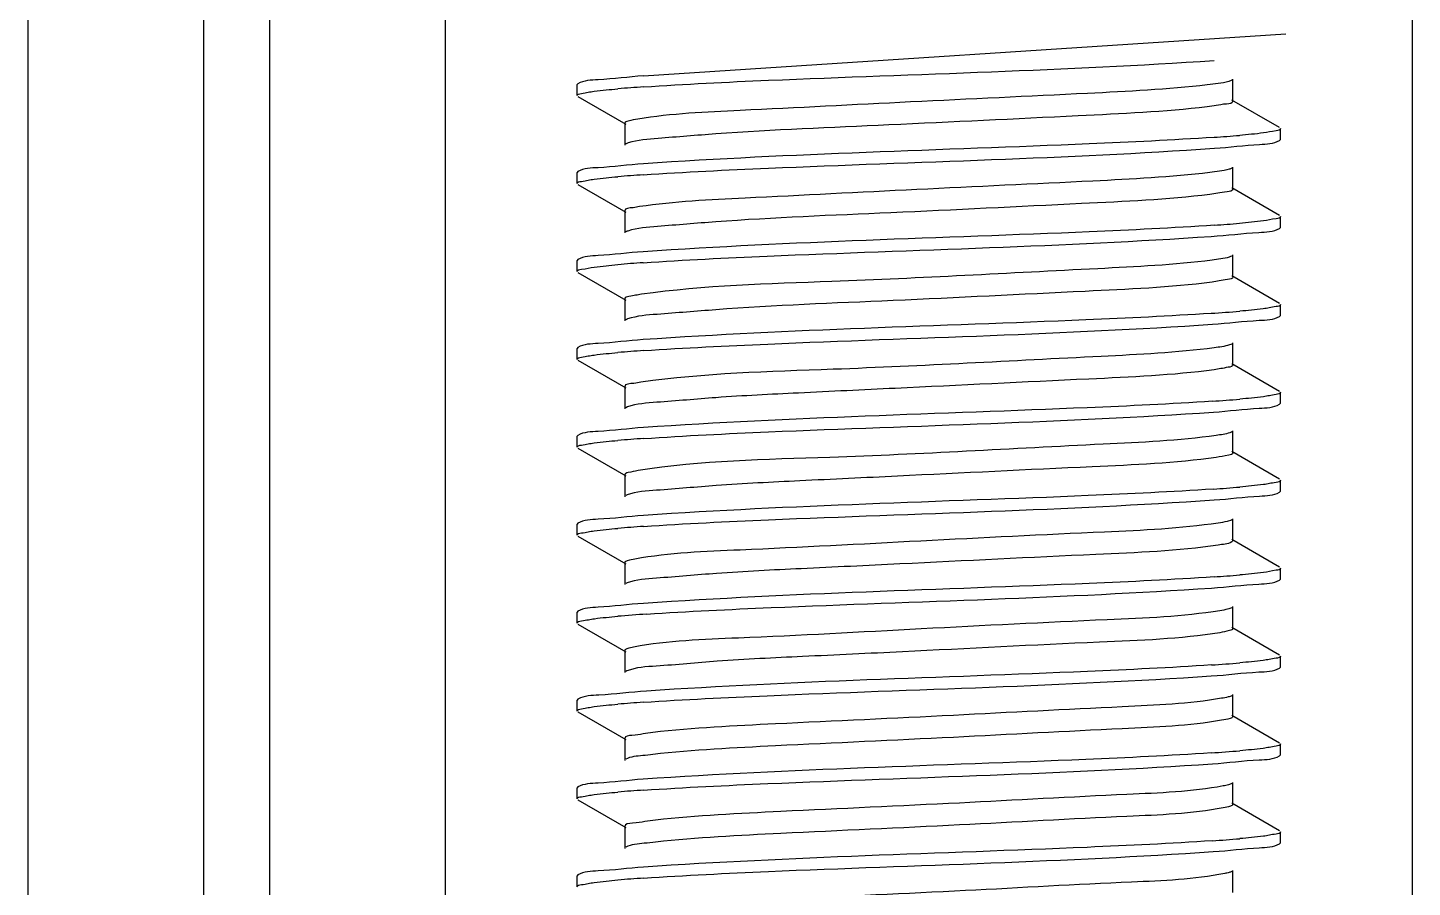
# Model space of a CAD drawing. Extents: x -409572 to -157272, y 600795 to 878326.
# Drawn here: x -397030.8 to -396796.4, y 821754 to 821899.5 of the extents above; entities that cross this region are included whole.
import ezdxf

# ---------------------------------------------------------------- set-up
doc = ezdxf.new("R2010")
doc.units = 0
doc.header["$LTSCALE"] = 1000
doc.header["$MEASUREMENT"] = 0
doc.layers.get('0').update_dxf_attribs({"linetype": 'CONTINUOUS'})

msp = doc.modelspace()

# ---------------------------------------------------------------- linework, layer by layer
at = {"linetype": 'CONTINUOUS'}
for p, q in [((-397030.76, 822308.34), (-397030.76, 819345.2)), ((-397000.99, 822308.34), (-397000.99, 819345.2)), ((-396989.83, 822308.34), (-396989.83, 819345.2)), ((-396960.07, 822308.34), (-396960.07, 819345.2)), ((-396796.35, 822308.34), (-396796.35, 819345.2)), ((-396926.5, 821891.36), (-396817.79, 821898.5)), ((-396826.73, 821887.09), (-396826.73, 821890.81)), ((-396937.6, 821890.04), (-396937.74, 821889.88)), ((-396937.74, 821888.02), (-396937.74, 821889.88)), ((-396937.74, 821888.02), (-396937.74, 821889.88)), ((-396937.6, 821887.86), (-396929.52, 821883.18)), ((-396818.82, 821882.6), (-396826.9, 821887.28)), ((-396929.69, 821883.37), (-396929.69, 821879.65)), ((-396818.68, 821880.58), (-396818.68, 821882.44)), ((-396818.68, 821880.58), (-396818.68, 821882.44)), ((-396818.82, 821880.42), (-396818.68, 821880.58)), ((-396937.6, 821875.16), (-396937.74, 821875)), ((-396937.74, 821873.14), (-396937.74, 821875)), ((-396937.74, 821873.14), (-396937.74, 821875)), ((-396826.73, 821872.21), (-396826.73, 821875.93)), ((-396937.6, 821872.98), (-396929.52, 821868.3)), ((-396818.82, 821867.72), (-396826.9, 821872.4)), ((-396929.69, 821868.49), (-396929.69, 821864.77)), ((-396818.68, 821865.7), (-396818.68, 821867.56)), ((-396818.68, 821865.7), (-396818.68, 821867.56)), ((-396818.82, 821865.53), (-396818.68, 821865.7)), ((-396937.6, 821860.28), (-396937.74, 821860.12)), ((-396937.74, 821858.26), (-396937.74, 821860.12)), ((-396937.74, 821858.26), (-396937.74, 821860.12)), ((-396826.73, 821857.32), (-396826.73, 821861.05)), ((-396937.6, 821858.09), (-396929.52, 821853.42)), ((-396818.82, 821852.84), (-396826.9, 821857.51)), ((-396929.69, 821853.6), (-396929.69, 821849.88)), ((-396818.82, 821850.65), (-396818.68, 821850.81)), ((-396818.68, 821850.81), (-396818.68, 821852.67)), ((-396818.68, 821850.81), (-396818.68, 821852.67)), ((-396826.73, 821842.44), (-396826.73, 821846.16)), ((-396937.6, 821845.4), (-396937.74, 821845.23)), ((-396937.74, 821843.37), (-396937.74, 821845.23)), ((-396937.74, 821843.37), (-396937.74, 821845.23)), ((-396937.6, 821843.21), (-396929.52, 821838.53)), ((-396818.82, 821837.95), (-396826.9, 821842.63)), ((-396929.69, 821838.72), (-396929.69, 821835)), ((-396818.68, 821835.93), (-396818.68, 821837.79)), ((-396929.24, 821835.31), (-396929.52, 821835.19)), ((-396818.82, 821835.77), (-396818.68, 821835.93)), ((-396937.6, 821830.51), (-396937.74, 821830.35)), ((-396937.74, 821828.49), (-396937.74, 821830.35)), ((-396937.74, 821828.49), (-396937.74, 821830.35)), ((-396826.73, 821827.56), (-396826.73, 821831.28)), ((-396937.6, 821828.33), (-396929.52, 821823.65)), ((-396818.82, 821823.07), (-396826.9, 821827.75)), ((-396929.69, 821823.84), (-396929.69, 821820.12)), ((-396818.68, 821821.05), (-396818.68, 821822.91)), ((-396818.68, 821821.05), (-396818.68, 821822.91)), ((-396929.28, 821820.42), (-396929.52, 821820.31)), ((-396818.82, 821820.88), (-396818.68, 821821.05)), ((-396937.6, 821815.63), (-396937.74, 821815.47)), ((-396937.74, 821813.61), (-396937.74, 821815.47)), ((-396937.74, 821813.61), (-396937.74, 821815.47)), ((-396826.73, 821812.68), (-396826.73, 821816.4)), ((-396937.6, 821813.44), (-396929.52, 821808.77)), ((-396818.82, 821808.19), (-396826.9, 821812.86)), ((-396929.69, 821808.96), (-396929.69, 821805.23)), ((-396818.82, 821806), (-396818.68, 821806.16)), ((-396818.68, 821806.16), (-396818.68, 821808.02)), ((-396818.68, 821806.16), (-396818.68, 821808.02)), ((-396929.3, 821805.52), (-396929.52, 821805.42)), ((-396826.73, 821797.79), (-396826.73, 821801.51)), ((-396937.6, 821800.75), (-396937.74, 821800.58)), ((-396937.74, 821798.72), (-396937.74, 821800.58)), ((-396937.74, 821798.72), (-396937.74, 821800.58)), ((-396937.6, 821798.56), (-396929.52, 821793.88)), ((-396818.82, 821793.3), (-396826.9, 821797.98)), ((-396929.69, 821794.07), (-396929.69, 821790.35)), ((-396818.68, 821791.28), (-396818.68, 821793.14)), ((-396818.68, 821791.28), (-396818.68, 821793.14)), ((-396929.33, 821790.63), (-396929.52, 821790.54)), ((-396818.82, 821791.12), (-396818.68, 821791.28)), ((-396937.6, 821785.86), (-396937.74, 821785.7)), ((-396937.74, 821783.84), (-396937.74, 821785.7)), ((-396937.74, 821783.84), (-396937.74, 821785.7)), ((-396826.73, 821782.91), (-396826.73, 821786.63)), ((-396937.6, 821783.68), (-396929.52, 821779)), ((-396818.82, 821778.42), (-396826.9, 821783.1)), ((-396929.69, 821779.19), (-396929.69, 821775.47)), ((-396818.68, 821776.4), (-396818.68, 821778.26)), ((-396818.68, 821776.4), (-396818.68, 821778.26)), ((-396818.82, 821776.24), (-396818.68, 821776.4)), ((-396937.6, 821770.98), (-396937.74, 821770.82)), ((-396826.73, 821768.03), (-396826.73, 821771.75)), ((-396937.74, 821768.96), (-396937.74, 821770.82)), ((-396937.74, 821768.96), (-396937.74, 821770.82)), ((-396937.6, 821768.79), (-396929.52, 821764.12)), ((-396818.82, 821763.54), (-396826.9, 821768.22)), ((-396929.69, 821764.31), (-396929.69, 821760.59)), ((-396818.82, 821761.35), (-396818.68, 821761.52)), ((-396818.68, 821761.52), (-396818.68, 821763.38)), ((-396818.68, 821761.52), (-396818.68, 821763.38)), ((-396826.73, 821753.14), (-396826.73, 821756.86)), ((-396937.6, 821756.1), (-396937.74, 821755.93)), ((-396937.74, 821754.07), (-396937.74, 821755.93)), ((-396937.74, 821754.07), (-396937.74, 821755.93))]:
    msp.add_line(p, q, dxfattribs=at)
for centre, radius, start, end in [((-396909.39, 821633.98), 256.09, 93.8309, 94.8034), ((-396847.02, 822136.32), 255.93, 273.831, 274.805), ((-396909.44, 821619.79), 255.4, 93.8384, 94.8035), ((-396846.95, 822120.57), 255.06, 273.8416, 274.804), ((-396909.44, 821604.86), 255.44, 93.8379, 94.8036), ((-396847.62, 822114.12), 263.52, 273.7501, 274.8057), ((-396909.38, 821589.23), 256.19, 93.83, 94.8034), ((-396847.37, 822096), 260.28, 273.7834, 274.8062), ((-396909.37, 821574.18), 256.36, 93.8281, 94.8033), ((-396847.16, 822078.55), 257.7, 273.8111, 274.8058), ((-396909.39, 821559.55), 256.11, 93.8308, 94.8034), ((-396847.02, 822061.95), 255.97, 273.8305, 274.805), ((-396908.74, 821536.54), 264.26, 93.743, 94.805), ((-396847.55, 822053.64), 262.57, 273.7591, 274.8063), ((-396909.44, 821530.48), 255.41, 93.8383, 94.8036), ((-396847.63, 822039.82), 263.63, 273.7489, 274.8056), ((-396909.38, 821514.83), 256.18, 93.8301, 94.8034), ((-396847.37, 822021.69), 260.38, 273.7824, 274.8062), ((-396909.37, 821499.76), 256.36, 93.8281, 94.8033)]:
    msp.add_arc(centre, radius, start, end, dxfattribs=at)
for points, knots in [([(-396926.5, 821889.5), (-396919.45, 821889.98), (-396887.26, 821891.53), (-396855.03, 821892.28), (-396829.92, 821893.98)], [0, 0, 0, 0, 0.219207, 1, 1, 1, 1]), ([(-396926.48, 821891.36), (-396929.06, 821891.19), (-396932.66, 821890.69), (-396936.6, 821890.62), (-396937.6, 821890.04)], [0, 0, 0, 0, 0.690341, 1, 1, 1, 1]), ([(-396826.9, 821890.62), (-396827.06, 821890.53), (-396828.43, 821890.11), (-396829.83, 821889.97), (-396831.06, 821889.83)], [0, 0, 0, 0, 0.130925, 1, 1, 1, 1]), ([(-396937.74, 821888.02), (-396937.74, 821888.29), (-396936.31, 821888.47), (-396935.59, 821888.67), (-396934.87, 821888.76)], [0, 0, 0, 0, 0.271512, 1, 1, 1, 1]), ([(-396831.06, 821889.83), (-396837.79, 821889.06), (-396854.56, 821888.22), (-396880.92, 821887), (-396906.29, 821885.65), (-396921.75, 821884.98), (-396927.49, 821884.06)], [0, 0, 0, 0, 0.210492, 0.520764, 0.819615, 1, 1, 1, 1]), ([(-396831.06, 821886.11), (-396838.32, 821885.28), (-396856.31, 821884.44), (-396884.03, 821883.04), (-396907.8, 821882.11), (-396922.46, 821880.88), (-396927.47, 821880.51), (-396929.1, 821880.01)], [0, 0, 0, 0, 0.223118, 0.549331, 0.848052, 0.947905, 1, 1, 1, 1]), ([(-396826.73, 821887.09), (-396826.73, 821886.69), (-396828.93, 821886.55), (-396829.97, 821886.24), (-396831.06, 821886.11)], [0, 0, 0, 0, 0.268344, 1, 1, 1, 1]), ([(-396927.49, 821884.06), (-396928.04, 821883.98), (-396928.63, 821883.83), (-396929.68, 821883.59), (-396929.69, 821883.37)], [0, 0, 0, 0, 0.719855, 1, 1, 1, 1]), ([(-396818.68, 821882.44), (-396818.68, 821882.17), (-396820.1, 821881.99), (-396820.81, 821881.8), (-396821.53, 821881.7)], [0, 0, 0, 0, 0.27162, 1, 1, 1, 1]), ([(-396929.1, 821880.01), (-396929.19, 821879.98), (-396929.33, 821879.93), (-396929.47, 821879.87), (-396929.52, 821879.84)], [0, 0, 0, 0, 0.565422, 1, 1, 1, 1]), ([(-396926.54, 821874.61), (-396919.49, 821875.1), (-396887.26, 821876.65), (-396854.99, 821877.39), (-396829.86, 821879.1)], [0, 0, 0, 0, 0.219144, 1, 1, 1, 1]), ([(-396829.92, 821880.96), (-396836.97, 821880.48), (-396869.16, 821878.93), (-396901.39, 821878.19), (-396926.5, 821876.48)], [0, 0, 0, 0, 0.219225, 1, 1, 1, 1]), ([(-396829.86, 821879.1), (-396827.31, 821879.28), (-396823.72, 821879.77), (-396819.82, 821879.84), (-396818.82, 821880.42)], [0, 0, 0, 0, 0.690204, 1, 1, 1, 1]), ([(-396926.5, 821876.48), (-396929.07, 821876.3), (-396932.67, 821875.8), (-396936.6, 821875.74), (-396937.6, 821875.16)], [0, 0, 0, 0, 0.690315, 1, 1, 1, 1]), ([(-396830.65, 821875), (-396837.23, 821874.21), (-396853.78, 821873.38), (-396880.01, 821872.15), (-396905.57, 821870.83), (-396921.27, 821870.11), (-396927.18, 821869.23)], [0, 0, 0, 0, 0.205418, 0.513768, 0.814544, 1, 1, 1, 1]), ([(-396826.9, 821875.74), (-396827.04, 821875.65), (-396828.28, 821875.26), (-396829.55, 821875.13), (-396830.65, 821875)], [0, 0, 0, 0, 0.133703, 1, 1, 1, 1]), ([(-396937.74, 821873.14), (-396937.74, 821873.41), (-396936.32, 821873.59), (-396935.6, 821873.78), (-396934.88, 821873.88)], [0, 0, 0, 0, 0.271571, 1, 1, 1, 1]), ([(-396826.73, 821872.21), (-396826.73, 821871.84), (-396828.71, 821871.67), (-396829.67, 821871.4), (-396830.65, 821871.28)], [0, 0, 0, 0, 0.269649, 1, 1, 1, 1]), ([(-396830.65, 821871.28), (-396837.85, 821870.41), (-396855.87, 821869.59), (-396883.73, 821868.16), (-396907.73, 821867.25), (-396922.51, 821865.98), (-396927.55, 821865.63), (-396929.16, 821865.1)], [0, 0, 0, 0, 0.220204, 0.547586, 0.848383, 0.94851, 1, 1, 1, 1]), ([(-396927.18, 821869.23), (-396927.54, 821869.17), (-396928.26, 821868.97), (-396929.68, 821868.99), (-396929.69, 821868.49)], [0, 0, 0, 0, 0.421018, 1, 1, 1, 1]), ([(-396818.68, 821867.56), (-396818.68, 821867.29), (-396820.1, 821867.11), (-396820.81, 821866.91), (-396821.53, 821866.82)], [0, 0, 0, 0, 0.271621, 1, 1, 1, 1]), ([(-396929.16, 821865.1), (-396929.23, 821865.08), (-396929.35, 821865.04), (-396929.47, 821864.98), (-396929.52, 821864.95)], [0, 0, 0, 0, 0.559972, 1, 1, 1, 1]), ([(-396829.86, 821866.08), (-396836.91, 821865.6), (-396869.14, 821864.05), (-396901.4, 821863.3), (-396926.54, 821861.59)], [0, 0, 0, 0, 0.219059, 1, 1, 1, 1]), ([(-396830.39, 821864.19), (-396827.71, 821864.36), (-396823.96, 821864.88), (-396819.86, 821864.94), (-396818.82, 821865.53)], [0, 0, 0, 0, 0.691064, 1, 1, 1, 1]), ([(-396926.54, 821859.73), (-396919.55, 821860.21), (-396887.5, 821861.75), (-396855.41, 821862.51), (-396830.39, 821864.19)], [0, 0, 0, 0, 0.218315, 1, 1, 1, 1]), ([(-396926.54, 821861.59), (-396929.1, 821861.42), (-396932.69, 821860.92), (-396936.6, 821860.85), (-396937.6, 821860.28)], [0, 0, 0, 0, 0.690246, 1, 1, 1, 1]), ([(-396830.26, 821860.16), (-396836.68, 821859.35), (-396858.16, 821858.33), (-396890.32, 821856.51), (-396916.18, 821855.89), (-396926.85, 821854.39)], [0, 0, 0, 0, 0.200359, 0.665926, 1, 1, 1, 1]), ([(-396826.9, 821860.86), (-396827.03, 821860.78), (-396828.13, 821860.42), (-396829.28, 821860.29), (-396830.26, 821860.16)], [0, 0, 0, 0, 0.136714, 1, 1, 1, 1]), ([(-396937.74, 821858.26), (-396937.74, 821858.53), (-396936.32, 821858.7), (-396935.6, 821858.9), (-396934.88, 821858.99)], [0, 0, 0, 0, 0.271569, 1, 1, 1, 1]), ([(-396830.26, 821856.44), (-396837.38, 821855.54), (-396855.43, 821854.74), (-396883.4, 821853.29), (-396907.64, 821852.38), (-396922.54, 821851.09), (-396927.61, 821850.75), (-396929.21, 821850.21)], [0, 0, 0, 0, 0.217121, 0.545559, 0.848485, 0.948981, 1, 1, 1, 1]), ([(-396826.73, 821857.32), (-396826.73, 821856.99), (-396828.5, 821856.8), (-396829.38, 821856.55), (-396830.26, 821856.44)], [0, 0, 0, 0, 0.271205, 1, 1, 1, 1]), ([(-396926.85, 821854.39), (-396927.56, 821854.29), (-396928.29, 821854.1), (-396929.69, 821853.88), (-396929.69, 821853.6)], [0, 0, 0, 0, 0.725085, 1, 1, 1, 1]), ([(-396830.39, 821851.16), (-396837.46, 821850.69), (-396869.51, 821849.15), (-396901.6, 821848.41), (-396926.54, 821846.71)], [0, 0, 0, 0, 0.221032, 1, 1, 1, 1]), ([(-396830.19, 821849.32), (-396827.56, 821849.49), (-396823.87, 821850), (-396819.84, 821850.06), (-396818.82, 821850.65)], [0, 0, 0, 0, 0.69076, 1, 1, 1, 1]), ([(-396818.68, 821852.67), (-396818.68, 821852.4), (-396820.14, 821852.22), (-396820.87, 821852.02), (-396821.61, 821851.93)], [0, 0, 0, 0, 0.271165, 1, 1, 1, 1]), ([(-396929.21, 821850.21), (-396929.27, 821850.19), (-396929.37, 821850.15), (-396929.48, 821850.1), (-396929.52, 821850.07)], [0, 0, 0, 0, 0.555073, 1, 1, 1, 1]), ([(-396926.49, 821844.85), (-396919.48, 821845.33), (-396887.38, 821846.88), (-396855.24, 821847.63), (-396830.19, 821849.32)], [0, 0, 0, 0, 0.218794, 1, 1, 1, 1]), ([(-396926.54, 821846.71), (-396929.1, 821846.54), (-396932.69, 821846.04), (-396936.6, 821845.97), (-396937.6, 821845.4)], [0, 0, 0, 0, 0.690251, 1, 1, 1, 1]), ([(-396826.9, 821845.97), (-396827.02, 821845.9), (-396828, 821845.57), (-396829.02, 821845.44), (-396829.9, 821845.33)], [0, 0, 0, 0, 0.139964, 1, 1, 1, 1]), ([(-396937.74, 821843.37), (-396937.74, 821843.64), (-396936.31, 821843.82), (-396935.59, 821844.02), (-396934.87, 821844.11)], [0, 0, 0, 0, 0.271503, 1, 1, 1, 1]), ([(-396829.9, 821845.33), (-396836.23, 821844.48), (-396857.79, 821843.49), (-396890.09, 821841.62), (-396916.19, 821841.04), (-396926.95, 821839.5)], [0, 0, 0, 0, 0.197233, 0.664604, 1, 1, 1, 1]), ([(-396829.9, 821841.61), (-396836.93, 821840.67), (-396854.98, 821839.88), (-396878.44, 821838.72), (-396899.47, 821837.71), (-396912.96, 821837.06), (-396922.56, 821836.19), (-396927.66, 821835.87), (-396929.24, 821835.31)], [0, 0, 0, 0, 0.213883, 0.543283, 0.707942, 0.848388, 0.949336, 1, 1, 1, 1]), ([(-396826.73, 821842.44), (-396826.73, 821842.14), (-396828.3, 821841.93), (-396829.1, 821841.71), (-396829.9, 821841.61)], [0, 0, 0, 0, 0.272967, 1, 1, 1, 1]), ([(-396926.95, 821839.5), (-396927.35, 821839.44), (-396928.12, 821839.22), (-396929.69, 821839.27), (-396929.69, 821838.72)], [0, 0, 0, 0, 0.42179, 1, 1, 1, 1]), ([(-396818.68, 821837.79), (-396818.68, 821837.52), (-396820.12, 821837.34), (-396820.84, 821837.14), (-396821.57, 821837.05)], [0, 0, 0, 0, 0.27139, 1, 1, 1, 1]), ([(-396830.19, 821836.29), (-396837.25, 821835.82), (-396869.35, 821834.28), (-396901.49, 821833.53), (-396926.49, 821831.83)], [0, 0, 0, 0, 0.220239, 1, 1, 1, 1]), ([(-396926.48, 821829.97), (-396919.45, 821830.45), (-396887.3, 821832), (-396855.11, 821832.75), (-396830.03, 821834.44)], [0, 0, 0, 0, 0.219088, 1, 1, 1, 1]), ([(-396830.03, 821834.44), (-396827.44, 821834.62), (-396823.8, 821835.12), (-396819.83, 821835.19), (-396818.82, 821835.77)], [0, 0, 0, 0, 0.690501, 1, 1, 1, 1]), ([(-396926.49, 821831.83), (-396929.06, 821831.65), (-396932.67, 821831.16), (-396936.6, 821831.09), (-396937.6, 821830.51)], [0, 0, 0, 0, 0.690324, 1, 1, 1, 1]), ([(-396829.55, 821830.49), (-396835.89, 821829.6), (-396857.76, 821828.64), (-396890.32, 821826.64), (-396916.72, 821826.23), (-396927.43, 821824.54)], [0, 0, 0, 0, 0.195888, 0.668212, 1, 1, 1, 1]), ([(-396826.9, 821831.09), (-396827.01, 821831.03), (-396827.87, 821830.72), (-396828.78, 821830.6), (-396829.55, 821830.49)], [0, 0, 0, 0, 0.143518, 1, 1, 1, 1]), ([(-396937.74, 821828.49), (-396937.74, 821828.76), (-396936.31, 821828.94), (-396935.59, 821829.13), (-396934.86, 821829.23)], [0, 0, 0, 0, 0.27149, 1, 1, 1, 1]), ([(-396826.73, 821827.56), (-396826.73, 821827.29), (-396828.11, 821827.06), (-396828.84, 821826.87), (-396829.55, 821826.77)], [0, 0, 0, 0, 0.275042, 1, 1, 1, 1]), ([(-396829.55, 821826.77), (-396836.49, 821825.79), (-396854.54, 821825.04), (-396878.04, 821823.85), (-396899.25, 821822.84), (-396912.89, 821822.19), (-396922.56, 821821.29), (-396927.7, 821820.99), (-396929.28, 821820.42)], [0, 0, 0, 0, 0.210506, 0.540786, 0.706621, 0.84812, 0.949594, 1, 1, 1, 1]), ([(-396927.43, 821824.54), (-396928, 821824.45), (-396928.6, 821824.31), (-396929.69, 821824.06), (-396929.69, 821823.84)], [0, 0, 0, 0, 0.720573, 1, 1, 1, 1]), ([(-396818.68, 821822.91), (-396818.68, 821822.64), (-396820.1, 821822.46), (-396820.82, 821822.26), (-396821.54, 821822.17)], [0, 0, 0, 0, 0.271542, 1, 1, 1, 1]), ([(-396830.03, 821821.42), (-396837.08, 821820.94), (-396869.23, 821819.4), (-396901.42, 821818.65), (-396926.48, 821816.95)], [0, 0, 0, 0, 0.219626, 1, 1, 1, 1]), ([(-396829.92, 821819.57), (-396827.35, 821819.74), (-396823.75, 821820.24), (-396819.82, 821820.31), (-396818.82, 821820.88)], [0, 0, 0, 0, 0.690315, 1, 1, 1, 1]), ([(-396926.5, 821815.09), (-396919.45, 821815.57), (-396887.26, 821817.12), (-396855.03, 821817.86), (-396829.92, 821819.57)], [0, 0, 0, 0, 0.219207, 1, 1, 1, 1]), ([(-396926.48, 821816.95), (-396929.06, 821816.77), (-396932.66, 821816.27), (-396936.6, 821816.21), (-396937.6, 821815.63)], [0, 0, 0, 0, 0.690341, 1, 1, 1, 1]), ([(-396829.22, 821815.66), (-396835.58, 821814.7), (-396852.42, 821813.98), (-396879.38, 821812.65), (-396905.86, 821811.2), (-396922.08, 821810.62), (-396927.96, 821809.57)], [0, 0, 0, 0, 0.195054, 0.509751, 0.81902, 1, 1, 1, 1]), ([(-396826.9, 821816.21), (-396827.15, 821816.06), (-396827.94, 821815.87), (-396828.72, 821815.73), (-396829.22, 821815.66)], [0, 0, 0, 0, 0.361946, 1, 1, 1, 1]), ([(-396937.74, 821813.61), (-396937.74, 821813.88), (-396936.31, 821814.06), (-396935.59, 821814.25), (-396934.87, 821814.35)], [0, 0, 0, 0, 0.271511, 1, 1, 1, 1]), ([(-396829.22, 821811.94), (-396836.07, 821810.91), (-396854.09, 821810.2), (-396877.62, 821808.98), (-396899.01, 821807.97), (-396912.8, 821807.32), (-396922.55, 821806.4), (-396927.73, 821806.12), (-396929.3, 821805.52)], [0, 0, 0, 0, 0.207, 0.538089, 0.705109, 0.8477, 0.949766, 1, 1, 1, 1]), ([(-396826.73, 821812.68), (-396826.73, 821812.59), (-396827.59, 821812), (-396828.43, 821812.05), (-396829.22, 821811.94)], [0, 0, 0, 0, 0.092175, 1, 1, 1, 1]), ([(-396927.96, 821809.57), (-396928.39, 821809.49), (-396928.88, 821809.38), (-396929.69, 821809.13), (-396929.69, 821808.96)], [0, 0, 0, 0, 0.714305, 1, 1, 1, 1]), ([(-396829.92, 821806.55), (-396836.97, 821806.07), (-396869.16, 821804.52), (-396901.39, 821803.77), (-396926.5, 821802.06)], [0, 0, 0, 0, 0.219234, 1, 1, 1, 1]), ([(-396818.68, 821808.02), (-396818.68, 821807.76), (-396820.1, 821807.58), (-396820.81, 821807.38), (-396821.53, 821807.29)], [0, 0, 0, 0, 0.271618, 1, 1, 1, 1]), ([(-396925.99, 821800.24), (-396918.97, 821800.71), (-396887.08, 821802.23), (-396855.16, 821803), (-396830.33, 821804.66)], [0, 0, 0, 0, 0.220435, 1, 1, 1, 1]), ([(-396830.33, 821804.66), (-396827.67, 821804.84), (-396823.93, 821805.35), (-396819.86, 821805.41), (-396818.82, 821806)], [0, 0, 0, 0, 0.690986, 1, 1, 1, 1]), ([(-396926.5, 821802.06), (-396929.07, 821801.89), (-396932.67, 821801.39), (-396936.6, 821801.32), (-396937.6, 821800.75)], [0, 0, 0, 0, 0.690316, 1, 1, 1, 1]), ([(-396937.74, 821798.72), (-396937.74, 821799), (-396936.27, 821799.17), (-396935.54, 821799.38), (-396934.8, 821799.47)], [0, 0, 0, 0, 0.271089, 1, 1, 1, 1]), ([(-396828.91, 821800.82), (-396835.22, 821799.81), (-396852.15, 821799.14), (-396879.32, 821797.77), (-396906.01, 821796.28), (-396922.35, 821795.76), (-396928.18, 821794.65)], [0, 0, 0, 0, 0.192604, 0.509424, 0.820982, 1, 1, 1, 1]), ([(-396826.9, 821801.33), (-396827.12, 821801.2), (-396827.8, 821801.02), (-396828.48, 821800.89), (-396828.91, 821800.82)], [0, 0, 0, 0, 0.367593, 1, 1, 1, 1]), ([(-396828.91, 821797.1), (-396835.65, 821796.02), (-396853.65, 821795.37), (-396877.2, 821794.11), (-396898.76, 821793.09), (-396912.7, 821792.45), (-396922.53, 821791.51), (-396927.76, 821791.24), (-396929.33, 821790.63)], [0, 0, 0, 0, 0.203373, 0.535211, 0.703427, 0.847147, 0.949865, 1, 1, 1, 1]), ([(-396826.73, 821797.79), (-396826.74, 821797.58), (-396827.78, 821797.33), (-396828.37, 821797.19), (-396828.91, 821797.1)], [0, 0, 0, 0, 0.280331, 1, 1, 1, 1]), ([(-396928.18, 821794.65), (-396928.56, 821794.57), (-396928.99, 821794.47), (-396929.69, 821794.23), (-396929.69, 821794.07)], [0, 0, 0, 0, 0.710691, 1, 1, 1, 1]), ([(-396818.68, 821793.14), (-396818.68, 821792.87), (-396820.13, 821792.69), (-396820.86, 821792.49), (-396821.59, 821792.4)], [0, 0, 0, 0, 0.271257, 1, 1, 1, 1]), ([(-396926.54, 821785.32), (-396919.55, 821785.79), (-396887.5, 821787.34), (-396855.42, 821788.1), (-396830.39, 821789.77)], [0, 0, 0, 0, 0.218297, 1, 1, 1, 1]), ([(-396830.33, 821791.63), (-396837.34, 821791.17), (-396869.22, 821789.63), (-396901.15, 821788.87), (-396925.99, 821787.21)], [0, 0, 0, 0, 0.219935, 1, 1, 1, 1]), ([(-396830.39, 821789.77), (-396827.71, 821789.95), (-396823.96, 821790.47), (-396819.86, 821790.52), (-396818.82, 821791.12)], [0, 0, 0, 0, 0.691075, 1, 1, 1, 1]), ([(-396925.99, 821787.21), (-396928.68, 821787.04), (-396932.45, 821786.51), (-396936.56, 821786.46), (-396937.6, 821785.86)], [0, 0, 0, 0, 0.691141, 1, 1, 1, 1]), ([(-396828.63, 821785.99), (-396834.17, 821785.04), (-396849.39, 821784.41), (-396874.53, 821783.03), (-396901.04, 821781.83), (-396918.01, 821780.97), (-396924.91, 821780.22)], [0, 0, 0, 0, 0.175014, 0.471824, 0.784132, 1, 1, 1, 1]), ([(-396826.9, 821786.44), (-396827.09, 821786.33), (-396827.68, 821786.17), (-396828.26, 821786.05), (-396828.63, 821785.99)], [0, 0, 0, 0, 0.373885, 1, 1, 1, 1]), ([(-396937.74, 821783.84), (-396937.74, 821784.11), (-396936.32, 821784.29), (-396935.6, 821784.48), (-396934.88, 821784.58)], [0, 0, 0, 0, 0.271572, 1, 1, 1, 1]), ([(-396826.73, 821782.91), (-396826.74, 821782.72), (-396827.62, 821782.47), (-396828.15, 821782.35), (-396828.63, 821782.27)], [0, 0, 0, 0, 0.283723, 1, 1, 1, 1]), ([(-396828.63, 821782.27), (-396834.17, 821781.32), (-396849.39, 821780.69), (-396874.53, 821779.31), (-396901.04, 821778.11), (-396918.01, 821777.25), (-396924.91, 821776.5)], [0, 0, 0, 0, 0.175014, 0.471824, 0.784132, 1, 1, 1, 1]), ([(-396924.91, 821780.22), (-396926.11, 821780.09), (-396927.25, 821779.74), (-396929.69, 821779.63), (-396929.69, 821779.19)], [0, 0, 0, 0, 0.732819, 1, 1, 1, 1]), ([(-396818.68, 821778.26), (-396818.68, 821777.98), (-396820.14, 821777.81), (-396820.87, 821777.61), (-396821.61, 821777.51)], [0, 0, 0, 0, 0.271157, 1, 1, 1, 1]), ([(-396924.91, 821776.5), (-396925.49, 821776.43), (-396927.02, 821776.2), (-396928.67, 821776.15), (-396929.52, 821775.66)], [0, 0, 0, 0, 0.371801, 1, 1, 1, 1]), ([(-396830.39, 821776.75), (-396837.47, 821776.27), (-396869.52, 821774.74), (-396901.61, 821773.99), (-396926.54, 821772.29)], [0, 0, 0, 0, 0.22106, 1, 1, 1, 1]), ([(-396830.2, 821774.9), (-396827.56, 821775.08), (-396823.87, 821775.59), (-396819.85, 821775.65), (-396818.82, 821776.24)], [0, 0, 0, 0, 0.69077, 1, 1, 1, 1]), ([(-396926.49, 821770.44), (-396919.48, 821770.91), (-396887.38, 821772.46), (-396855.24, 821773.21), (-396830.2, 821774.9)], [0, 0, 0, 0, 0.218782, 1, 1, 1, 1]), ([(-396926.54, 821772.29), (-396929.1, 821772.12), (-396932.69, 821771.62), (-396936.6, 821771.55), (-396937.6, 821770.98)], [0, 0, 0, 0, 0.690248, 1, 1, 1, 1]), ([(-396828.36, 821771.15), (-396833.72, 821770.16), (-396848.7, 821769.59), (-396873.62, 821768.17), (-396900.25, 821767), (-396917.42, 821766.12), (-396924.47, 821765.38)], [0, 0, 0, 0, 0.169916, 0.464788, 0.779028, 1, 1, 1, 1]), ([(-396826.9, 821771.56), (-396827.07, 821771.46), (-396827.56, 821771.31), (-396828.05, 821771.21), (-396828.36, 821771.15)], [0, 0, 0, 0, 0.380929, 1, 1, 1, 1]), ([(-396937.74, 821768.96), (-396937.74, 821769.23), (-396936.31, 821769.41), (-396935.59, 821769.6), (-396934.87, 821769.7)], [0, 0, 0, 0, 0.271504, 1, 1, 1, 1]), ([(-396828.36, 821767.43), (-396833.72, 821766.44), (-396848.7, 821765.87), (-396873.62, 821764.45), (-396900.25, 821763.28), (-396917.42, 821762.4), (-396924.47, 821761.66)], [0, 0, 0, 0, 0.169916, 0.464788, 0.779028, 1, 1, 1, 1]), ([(-396826.73, 821768.03), (-396826.74, 821767.86), (-396827.48, 821767.61), (-396827.95, 821767.51), (-396828.36, 821767.43)], [0, 0, 0, 0, 0.287813, 1, 1, 1, 1]), ([(-396924.47, 821765.38), (-396925.77, 821765.25), (-396927.01, 821764.86), (-396929.69, 821764.78), (-396929.68, 821764.31)], [0, 0, 0, 0, 0.733736, 1, 1, 1, 1]), ([(-396924.47, 821761.66), (-396925.11, 821761.59), (-396926.78, 821761.35), (-396928.6, 821761.31), (-396929.52, 821760.77)], [0, 0, 0, 0, 0.373853, 1, 1, 1, 1]), ([(-396830.2, 821761.88), (-396837.26, 821761.4), (-396869.36, 821759.86), (-396901.5, 821759.11), (-396926.49, 821757.41)], [0, 0, 0, 0, 0.220263, 1, 1, 1, 1]), ([(-396818.68, 821763.38), (-396818.68, 821763.1), (-396820.12, 821762.93), (-396820.84, 821762.73), (-396821.57, 821762.63)], [0, 0, 0, 0, 0.271384, 1, 1, 1, 1]), ([(-396926.48, 821755.55), (-396919.45, 821756.03), (-396887.3, 821757.58), (-396855.11, 821758.33), (-396830.04, 821760.03)], [0, 0, 0, 0, 0.219081, 1, 1, 1, 1]), ([(-396830.04, 821760.03), (-396827.44, 821760.2), (-396823.8, 821760.71), (-396819.83, 821760.77), (-396818.82, 821761.35)], [0, 0, 0, 0, 0.690508, 1, 1, 1, 1]), ([(-396926.49, 821757.41), (-396929.06, 821757.24), (-396932.67, 821756.74), (-396936.6, 821756.67), (-396937.6, 821756.1)], [0, 0, 0, 0, 0.690323, 1, 1, 1, 1]), ([(-396937.74, 821754.07), (-396937.74, 821754.35), (-396936.31, 821754.52), (-396935.59, 821754.72), (-396934.86, 821754.81)], [0, 0, 0, 0, 0.271489, 1, 1, 1, 1]), ([(-396828.11, 821756.32), (-396833.29, 821755.28), (-396848.02, 821754.78), (-396872.71, 821753.31), (-396899.45, 821752.16), (-396916.8, 821751.27), (-396924.01, 821750.55)], [0, 0, 0, 0, 0.164798, 0.457724, 0.773903, 1, 1, 1, 1]), ([(-396826.9, 821756.68), (-396827.04, 821756.59), (-396827.45, 821756.46), (-396827.86, 821756.37), (-396828.11, 821756.32)], [0, 0, 0, 0, 0.388853, 1, 1, 1, 1])]:
    msp.add_open_spline(points, degree=3, knots=knots, dxfattribs=at)
for points in [[(-396934.87, 821888.76), (-396933.53, 821888.93), (-396932.18, 821889.06), (-396930.83, 821889.17)], [(-396821.53, 821881.7), (-396822.88, 821881.53), (-396824.23, 821881.4), (-396825.58, 821881.29)], [(-396934.88, 821873.88), (-396933.53, 821874.05), (-396932.18, 821874.18), (-396930.83, 821874.29)], [(-396821.53, 821866.82), (-396822.88, 821866.65), (-396824.23, 821866.52), (-396825.59, 821866.4)], [(-396934.88, 821858.99), (-396933.53, 821859.17), (-396932.18, 821859.29), (-396930.83, 821859.41)], [(-396821.61, 821851.93), (-396822.92, 821851.76), (-396824.23, 821851.64), (-396825.55, 821851.53)], [(-396934.87, 821844.11), (-396933.53, 821844.29), (-396932.18, 821844.41), (-396930.83, 821844.52)], [(-396821.57, 821837.05), (-396822.89, 821836.88), (-396824.23, 821836.75), (-396825.56, 821836.64)], [(-396934.86, 821829.23), (-396933.53, 821829.4), (-396932.18, 821829.53), (-396930.83, 821829.64)], [(-396821.54, 821822.17), (-396822.88, 821822), (-396824.23, 821821.87), (-396825.57, 821821.76)], [(-396934.87, 821814.35), (-396933.53, 821814.52), (-396932.18, 821814.64), (-396930.83, 821814.76)], [(-396821.53, 821807.29), (-396822.88, 821807.11), (-396824.23, 821806.99), (-396825.58, 821806.87)], [(-396934.8, 821799.47), (-396933.49, 821799.64), (-396932.18, 821799.76), (-396930.88, 821799.87)], [(-396821.59, 821792.4), (-396822.91, 821792.23), (-396824.23, 821792.11), (-396825.55, 821791.99)], [(-396934.88, 821784.58), (-396933.53, 821784.75), (-396932.18, 821784.88), (-396930.83, 821784.99)], [(-396821.61, 821777.51), (-396822.92, 821777.34), (-396824.23, 821777.22), (-396825.55, 821777.11)], [(-396934.87, 821769.7), (-396933.53, 821769.87), (-396932.18, 821769.99), (-396930.83, 821770.11)], [(-396821.57, 821762.63), (-396822.89, 821762.46), (-396824.23, 821762.34), (-396825.56, 821762.23)], [(-396934.86, 821754.81), (-396933.53, 821754.99), (-396932.18, 821755.11), (-396930.83, 821755.23)]]:
    msp.add_open_spline(points, degree=3, dxfattribs=at)

doc.saveas('drawing.dxf')
